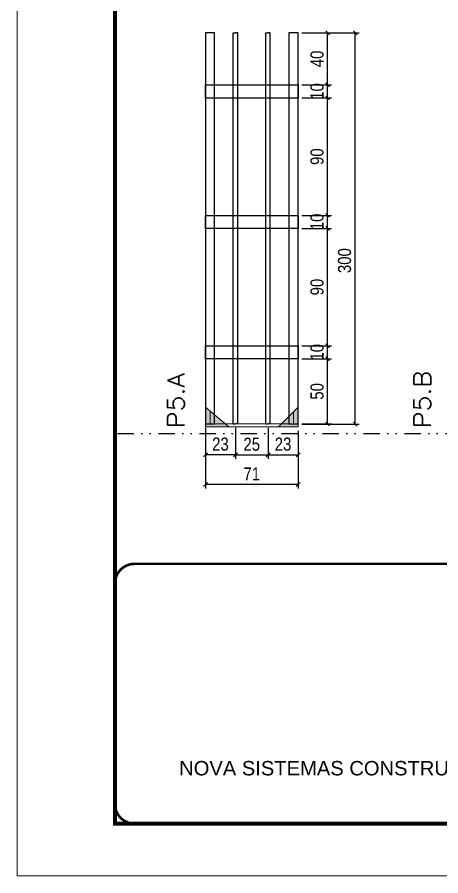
# Model space of a CAD drawing. Extents: x 14400 to 27878, y -21631 to 6985.
# Drawn here: x 15998 to 16323, y -7848 to -7190 of the extents above; entities that cross this region are included whole.
import ezdxf

# ---------------------------------------------------------------- set-up
doc = ezdxf.new("R2010")
doc.units = 0
for name, pattern in [('CONTINUO', [0]), ('DASHED', [0.75, 0.5, -0.25]), ('DIVIDE2', [0.625, 0.25, -0.125, 0, -0.125, 0, -0.125]), ('HIDDEN', [0.375, 0.25, -0.125])]:
    doc.linetypes.add(name, pattern=pattern)
for name, color, linetype in [('COTA', 241, 'Continuous'), ('Nível', 160, 'Continuous'), ('SARR_2.2x10', 60, 'Continuous'), ('SARR_3.5x7', 81, 'Continuous'), ('SARR_7x7', 40, 'Continuous')]:
    doc.layers.add(name, color=color, linetype=linetype)
for name, color, linetype, lineweight in [('Folhas', 255, 'Continuous', 9), ('Madeira', 126, 'Continuous', 18), ('Sarr 2.2x7', 40, 'Continuous', 9), ('SARRAFO DE PRESSAO', 251, 'DASHED', 9), ('Texto Seção', 7, 'Continuous', 15)]:
    doc.layers.add(name, color=color, linetype=linetype, lineweight=lineweight)
doc.styles.add('ARIAL', font='arial.ttf')
doc.styles.add('COTA TECNICA', font='techl___.ttf', dxfattribs={"height": 10})
doc.styles.add('REGUA-120', font='ROMANS.shx', dxfattribs={"height": 15})
doc.dimstyles.new('PAINEL', dxfattribs={"dimtxt": 10, "dimasz": 3, "dimexe": 3, "dimexo": 3, "dimgap": 3, "dimtad": 1, "dimdec": 1, "dimzin": 12, "dimdsep": 46, "dimtxsty": 'COTA TECNICA', "dimblk1": 'OBLIQUE', "dimblk2": 'OBLIQUE', "dimsah": 1, "dimcen": 0.9, "dimclrd": 4, "dimclre": 4, "dimclrt": 240, "dimadec": 1, "dimazin": 3, "dimtfac": 1, "dimtdec": 1, "dimtmove": 0, "dimatfit": 3, "dimfxl": 1, "dimtolj": 1, "dimtzin": 12, "dimarcsym": 0})

# ---------------------------------------------------------------- blocks, each defined once
blk = doc.blocks.new('9999999999')
at = {"color": 30, "linetype": 'CONTINUO', "const_width": 2}
blk.add_lwpolyline([(99583.98, 34230.21), (99583.98, 34414.45, 0.414214), (99568.98, 34429.45), (98228.98, 34429.45, 0.414214), (98213.98, 34414.45), (98213.98, 34245.21, 0.414214), (98228.98, 34230.21), (99583.98, 34230.21)], format="xyb", dxfattribs=at)
at = {"layer": 'Folhas'}
blk.add_lwpolyline([(98138.98, 34190.21), (99623.98, 34190.21), (99623.98, 35240.21), (98138.98, 35240.21)], close=True, dxfattribs=at)
at = {"layer": 'Folhas', "color": 30, "const_width": 3}
blk.add_lwpolyline([(98213.98, 34230.21), (99583.98, 34230.21), (99583.98, 35200.21), (98213.98, 35200.21)], close=True, dxfattribs=at)
at = {"color": 7, "linetype": 'Continuous', "ltscale": 5, "style": 'ARIAL'}
blk.add_text('NOVA SISTEMAS CONSTRUTIVOS', height=11.0592, dxfattribs=at).set_placement((98263.19, 34267.21))
blk = doc.blocks.new('_Oblique')
at = {"color": 0, "linetype": 'ByBlock', "lineweight": -2}
blk.add_line((-0.5, -0.5), (0.5, 0.5), dxfattribs=at)
blk = doc.blocks.new('*D3861')
at = {"layer": 'COTA', "color": 4, "lineweight": -2, "transparency": 16777216}
for p, q in [((16142.84, -7504.69), (16142.84, -7528.39)), ((16165.84, -7504.69), (16165.84, -7528.39)), ((16165.84, -7525.39), (16142.84, -7525.39))]:
    blk.add_line(p, q, dxfattribs=at)
at = {"layer": 'Defpoints', "color": 0, "transparency": 16777216}
for p in [(16142.84, -7501.69), (16165.84, -7501.69), (16142.84, -7525.39)]:
    blk.add_point(p, dxfattribs=at)
at = {"layer": 'COTA', "color": 4, "lineweight": -2, "transparency": 16777216, "xscale": 3, "yscale": 3, "zscale": 3, "rotation": 180}
blk.add_blockref('_Oblique', (16142.84, -7525.39), dxfattribs=at)
at = {"layer": 'COTA', "color": 4, "lineweight": -2, "transparency": 16777216, "xscale": 3, "yscale": 3, "zscale": 3}
blk.add_blockref('_Oblique', (16165.84, -7525.39), dxfattribs=at)
at = {"layer": 'COTA', "color": 240, "transparency": 16777216, "insert": (16154.34, -7517.17), "char_height": 10, "attachment_point": 5, "style": 'COTA TECNICA'}
blk.add_mtext('\\A1;23', dxfattribs=at)
blk = doc.blocks.new('*D3862')
at = {"layer": 'COTA', "color": 4, "lineweight": -2, "transparency": 16777216}
for p, q in [((16190.84, -7504.69), (16190.84, -7528.39)), ((16213.84, -7506.89), (16213.84, -7528.39)), ((16190.84, -7525.39), (16213.84, -7525.39))]:
    blk.add_line(p, q, dxfattribs=at)
at = {"layer": 'Defpoints', "color": 0, "transparency": 16777216}
for p in [(16190.84, -7501.69), (16213.84, -7503.89), (16213.84, -7525.39)]:
    blk.add_point(p, dxfattribs=at)
at = {"layer": 'COTA', "color": 4, "lineweight": -2, "transparency": 16777216, "xscale": 3, "yscale": 3, "zscale": 3, "rotation": 180}
blk.add_blockref('_Oblique', (16190.84, -7525.39), dxfattribs=at)
at = {"layer": 'COTA', "color": 4, "lineweight": -2, "transparency": 16777216, "xscale": 3, "yscale": 3, "zscale": 3}
blk.add_blockref('_Oblique', (16213.84, -7525.39), dxfattribs=at)
at = {"layer": 'COTA', "color": 240, "transparency": 16777216, "insert": (16202.34, -7517.17), "char_height": 10, "attachment_point": 5, "style": 'COTA TECNICA'}
blk.add_mtext('\\A1;23', dxfattribs=at)
blk = doc.blocks.new('*D3863')
at = {"layer": 'COTA', "color": 4, "lineweight": -2, "transparency": 16777216}
for p, q in [((16165.84, -7504.69), (16165.84, -7528.39)), ((16190.84, -7504.69), (16190.84, -7528.39)), ((16165.84, -7525.39), (16190.84, -7525.39))]:
    blk.add_line(p, q, dxfattribs=at)
at = {"layer": 'Defpoints', "color": 0, "transparency": 16777216}
for p in [(16165.84, -7501.69), (16190.84, -7501.69), (16190.84, -7525.39)]:
    blk.add_point(p, dxfattribs=at)
at = {"layer": 'COTA', "color": 4, "lineweight": -2, "transparency": 16777216, "xscale": 3, "yscale": 3, "zscale": 3, "rotation": 180}
blk.add_blockref('_Oblique', (16165.84, -7525.39), dxfattribs=at)
at = {"layer": 'COTA', "color": 4, "lineweight": -2, "transparency": 16777216, "xscale": 3, "yscale": 3, "zscale": 3}
blk.add_blockref('_Oblique', (16190.84, -7525.39), dxfattribs=at)
at = {"layer": 'COTA', "color": 240, "transparency": 16777216, "insert": (16178.34, -7517.28), "char_height": 10, "attachment_point": 5, "style": 'COTA TECNICA'}
blk.add_mtext('\\A1;25', dxfattribs=at)
blk = doc.blocks.new('*D3864')
at = {"layer": 'COTA', "color": 4, "lineweight": -2, "transparency": 16777216}
for p, q in [((16142.84, -7506.89), (16142.84, -7551.07)), ((16213.84, -7506.89), (16213.84, -7551.07)), ((16213.84, -7548.07), (16142.84, -7548.07))]:
    blk.add_line(p, q, dxfattribs=at)
at = {"layer": 'Defpoints', "color": 0, "transparency": 16777216}
for p in [(16142.84, -7503.89), (16213.84, -7503.89), (16142.84, -7548.07)]:
    blk.add_point(p, dxfattribs=at)
at = {"layer": 'COTA', "color": 4, "lineweight": -2, "transparency": 16777216, "xscale": 3, "yscale": 3, "zscale": 3, "rotation": 180}
blk.add_blockref('_Oblique', (16142.84, -7548.07), dxfattribs=at)
at = {"layer": 'COTA', "color": 4, "lineweight": -2, "transparency": 16777216, "xscale": 3, "yscale": 3, "zscale": 3}
blk.add_blockref('_Oblique', (16213.84, -7548.07), dxfattribs=at)
at = {"layer": 'COTA', "color": 240, "transparency": 16777216, "insert": (16178.34, -7540), "char_height": 10, "attachment_point": 5, "style": 'COTA TECNICA'}
blk.add_mtext('\\A1;71', dxfattribs=at)
blk = doc.blocks.new('*D3856')
at = {"layer": 'COTA', "color": 4, "lineweight": -2, "transparency": 16777216}
for p, q in [((16216.84, -7451.69), (16239.54, -7451.69)), ((16236.54, -7501.69), (16236.54, -7451.69)), ((16216.84, -7501.69), (16239.54, -7501.69))]:
    blk.add_line(p, q, dxfattribs=at)
at = {"layer": 'Defpoints', "color": 0, "transparency": 16777216}
for p in [(16213.84, -7451.69), (16236.54, -7451.69), (16213.84, -7501.69)]:
    blk.add_point(p, dxfattribs=at)
at = {"layer": 'COTA', "color": 4, "lineweight": -2, "transparency": 16777216, "xscale": 3, "yscale": 3, "zscale": 3}
for p, rotation in [((16236.54, -7451.69), 90), ((16236.54, -7501.69), 270)]:
    blk.add_blockref('_Oblique', p, dxfattribs=dict(at, rotation=rotation))
at = {"layer": 'COTA', "color": 240, "transparency": 16777216, "insert": (16228.43, -7476.69), "char_height": 10, "attachment_point": 5, "rotation": 90, "style": 'COTA TECNICA'}
blk.add_mtext('\\A1;50', dxfattribs=at)
blk = doc.blocks.new('*D3857')
at = {"layer": 'COTA', "color": 4, "lineweight": -2, "transparency": 16777216}
for p, q in [((16216.84, -7441.69), (16239.54, -7441.69)), ((16236.54, -7451.69), (16236.54, -7441.69)), ((16216.84, -7451.69), (16239.54, -7451.69))]:
    blk.add_line(p, q, dxfattribs=at)
at = {"layer": 'Defpoints', "color": 0, "transparency": 16777216}
for p in [(16213.84, -7441.69), (16236.54, -7441.69), (16213.84, -7451.69)]:
    blk.add_point(p, dxfattribs=at)
at = {"layer": 'COTA', "color": 4, "lineweight": -2, "transparency": 16777216, "xscale": 3, "yscale": 3, "zscale": 3}
for p, rotation in [((16236.54, -7441.69), 90), ((16236.54, -7451.69), 270)]:
    blk.add_blockref('_Oblique', p, dxfattribs=dict(at, rotation=rotation))
at = {"layer": 'COTA', "color": 240, "transparency": 16777216, "insert": (16228.44, -7446.69), "char_height": 10, "attachment_point": 5, "rotation": 90, "style": 'COTA TECNICA'}
blk.add_mtext('\\A1;10', dxfattribs=at)
blk = doc.blocks.new('*D3858')
at = {"layer": 'COTA', "color": 4, "lineweight": -2, "transparency": 16777216}
for p, q in [((16216.84, -7351.69), (16239.54, -7351.69)), ((16236.54, -7441.69), (16236.54, -7351.69)), ((16216.84, -7441.69), (16239.54, -7441.69))]:
    blk.add_line(p, q, dxfattribs=at)
at = {"layer": 'Defpoints', "color": 0, "transparency": 16777216}
for p in [(16213.84, -7351.69), (16236.54, -7351.69), (16213.84, -7441.69)]:
    blk.add_point(p, dxfattribs=at)
at = {"layer": 'COTA', "color": 4, "lineweight": -2, "transparency": 16777216, "xscale": 3, "yscale": 3, "zscale": 3}
for p, rotation in [((16236.54, -7351.69), 90), ((16236.54, -7441.69), 270)]:
    blk.add_blockref('_Oblique', p, dxfattribs=dict(at, rotation=rotation))
at = {"layer": 'COTA', "color": 240, "transparency": 16777216, "insert": (16228.41, -7396.69), "char_height": 10, "attachment_point": 5, "rotation": 90, "style": 'COTA TECNICA'}
blk.add_mtext('\\A1;90', dxfattribs=at)
blk = doc.blocks.new('*D3859')
at = {"layer": 'COTA', "color": 4, "lineweight": -2, "transparency": 16777216}
for p, q in [((16216.84, -7341.69), (16239.54, -7341.69)), ((16236.54, -7351.69), (16236.54, -7341.69)), ((16216.84, -7351.69), (16239.54, -7351.69))]:
    blk.add_line(p, q, dxfattribs=at)
at = {"layer": 'Defpoints', "color": 0, "transparency": 16777216}
for p in [(16213.84, -7341.69), (16236.54, -7341.69), (16213.84, -7351.69)]:
    blk.add_point(p, dxfattribs=at)
at = {"layer": 'COTA', "color": 4, "lineweight": -2, "transparency": 16777216, "xscale": 3, "yscale": 3, "zscale": 3}
for p, rotation in [((16236.54, -7341.69), 90), ((16236.54, -7351.69), 270)]:
    blk.add_blockref('_Oblique', p, dxfattribs=dict(at, rotation=rotation))
at = {"layer": 'COTA', "color": 240, "transparency": 16777216, "insert": (16228.44, -7346.69), "char_height": 10, "attachment_point": 5, "rotation": 90, "style": 'COTA TECNICA'}
blk.add_mtext('\\A1;10', dxfattribs=at)
blk = doc.blocks.new('*D3860')
at = {"layer": 'COTA', "color": 4, "lineweight": -2, "transparency": 16777216}
for p, q in [((16216.84, -7201.72), (16260.76, -7201.72)), ((16257.76, -7501.73), (16257.76, -7201.72)), ((16216.84, -7501.73), (16260.76, -7501.73))]:
    blk.add_line(p, q, dxfattribs=at)
at = {"layer": 'Defpoints', "color": 0, "transparency": 16777216}
for p in [(16213.84, -7201.72), (16257.76, -7201.72), (16213.84, -7501.73)]:
    blk.add_point(p, dxfattribs=at)
at = {"layer": 'COTA', "color": 4, "lineweight": -2, "transparency": 16777216, "xscale": 3, "yscale": 3, "zscale": 3}
for p, rotation in [((16257.76, -7201.72), 90), ((16257.76, -7501.73), 270)]:
    blk.add_blockref('_Oblique', p, dxfattribs=dict(at, rotation=rotation))
at = {"layer": 'COTA', "color": 240, "transparency": 16777216, "insert": (16249.54, -7376.42), "char_height": 10, "attachment_point": 5, "rotation": 90, "style": 'COTA TECNICA'}
blk.add_mtext('\\A1;300', dxfattribs=at)
blk = doc.blocks.new('*D3874')
at = {"layer": 'COTA', "color": 4, "lineweight": -2, "transparency": 16777216}
for p, q in [((16216.84, -7251.69), (16239.54, -7251.69)), ((16236.54, -7341.69), (16236.54, -7251.69)), ((16216.84, -7341.69), (16239.54, -7341.69))]:
    blk.add_line(p, q, dxfattribs=at)
at = {"layer": 'Defpoints', "color": 0, "transparency": 16777216}
for p in [(16213.84, -7251.69), (16236.54, -7251.69), (16213.84, -7341.69)]:
    blk.add_point(p, dxfattribs=at)
at = {"layer": 'COTA', "color": 4, "lineweight": -2, "transparency": 16777216, "xscale": 3, "yscale": 3, "zscale": 3}
for p, rotation in [((16236.54, -7251.69), 90), ((16236.54, -7341.69), 270)]:
    blk.add_blockref('_Oblique', p, dxfattribs=dict(at, rotation=rotation))
at = {"layer": 'COTA', "color": 240, "transparency": 16777216, "insert": (16228.41, -7296.69), "char_height": 10, "attachment_point": 5, "rotation": 90, "style": 'COTA TECNICA'}
blk.add_mtext('\\A1;90', dxfattribs=at)
blk = doc.blocks.new('*D3875')
at = {"layer": 'COTA', "color": 4, "lineweight": -2, "transparency": 16777216}
for p, q in [((16216.84, -7241.69), (16239.54, -7241.69)), ((16236.54, -7251.69), (16236.54, -7241.69)), ((16216.84, -7251.69), (16239.54, -7251.69))]:
    blk.add_line(p, q, dxfattribs=at)
at = {"layer": 'Defpoints', "color": 0, "transparency": 16777216}
for p in [(16213.84, -7241.69), (16236.54, -7241.69), (16213.84, -7251.69)]:
    blk.add_point(p, dxfattribs=at)
at = {"layer": 'COTA', "color": 4, "lineweight": -2, "transparency": 16777216, "xscale": 3, "yscale": 3, "zscale": 3}
for p, rotation in [((16236.54, -7241.69), 90), ((16236.54, -7251.69), 270)]:
    blk.add_blockref('_Oblique', p, dxfattribs=dict(at, rotation=rotation))
at = {"layer": 'COTA', "color": 240, "transparency": 16777216, "insert": (16228.44, -7246.69), "char_height": 10, "attachment_point": 5, "rotation": 90, "style": 'COTA TECNICA'}
blk.add_mtext('\\A1;10', dxfattribs=at)
blk = doc.blocks.new('*D3879')
at = {"layer": 'COTA', "color": 4, "lineweight": -2, "transparency": 16777216}
for p, q in [((16216.84, -7201.73), (16239.54, -7201.73)), ((16236.54, -7241.73), (16236.54, -7201.73)), ((16216.84, -7241.73), (16239.54, -7241.73))]:
    blk.add_line(p, q, dxfattribs=at)
at = {"layer": 'Defpoints', "color": 0, "transparency": 16777216}
for p in [(16213.84, -7201.73), (16236.54, -7201.73), (16213.84, -7241.73)]:
    blk.add_point(p, dxfattribs=at)
at = {"layer": 'COTA', "color": 4, "lineweight": -2, "transparency": 16777216, "xscale": 3, "yscale": 3, "zscale": 3}
for p, rotation in [((16236.54, -7201.73), 90), ((16236.54, -7241.73), 270)]:
    blk.add_blockref('_Oblique', p, dxfattribs=dict(at, rotation=rotation))
at = {"layer": 'COTA', "color": 240, "transparency": 16777216, "insert": (16228.44, -7221.73), "char_height": 10, "attachment_point": 5, "rotation": 90, "style": 'COTA TECNICA'}
blk.add_mtext('\\A1;40', dxfattribs=at)

msp = doc.modelspace()

# ---------------------------------------------------------------- hatches: boundary and pattern name
at = {"layer": 'Madeira'}
h = msp.add_hatch(color=252, dxfattribs=at)
h.dxf.hatch_style = 2
h.paths.add_polyline_path([(16142.84, -7488.89), (16142.84, -7503.89), (16160.84, -7503.89)])
h = msp.add_hatch(color=252, dxfattribs=at)
h.dxf.hatch_style = 2
h.paths.add_polyline_path([(16213.84, -7488.89), (16213.84, -7503.89), (16198.84, -7503.89)])

# ---------------------------------------------------------------- linework, layer by layer
at = {"layer": 'Madeira', "color": 1, "linetype": 'HIDDEN'}
for p, q in [((16146.34, -7492.39), (16146.34, -7501.69)), ((16146.34, -7492.39), (16146.34, -7501.69)), ((16210.34, -7492.39), (16210.34, -7501.69)), ((16210.34, -7492.39), (16210.34, -7501.69)), ((16149.84, -7495.89), (16149.84, -7501.69)), ((16152.67, -7501.69), (16142.84, -7501.69)), ((16152.67, -7501.69), (16142.84, -7501.69)), ((16158.64, -7501.69), (16142.84, -7501.69)), ((16201.04, -7501.69), (16213.84, -7501.69)), ((16204.01, -7501.69), (16213.84, -7501.69)), ((16204.01, -7501.69), (16213.84, -7501.69))]:
    msp.add_line(p, q, dxfattribs=at)
at = {"layer": 'Madeira'}
msp.add_line((16142.84, -7501.69), (16142.84, -7503.89), dxfattribs=at)
msp.add_line((16142.84, -7501.69), (16142.84, -7503.89), dxfattribs=at)
msp.add_line((16142.84, -7501.69), (16142.84, -7503.89), dxfattribs=at)
at = {"layer": 'Madeira', "color": 0}
for points in [[(16142.84, -7488.89), (16142.84, -7503.89), (16160.84, -7503.89), (16142.84, -7488.89)], [(16213.84, -7488.89), (16213.84, -7503.89), (16198.84, -7503.89), (16213.84, -7488.89)]]:
    msp.add_lwpolyline(points, dxfattribs=at)
at = {"layer": 'Nível', "color": 4, "linetype": 'DIVIDE2', "ltscale": 50}
msp.add_line((16075.34, -7508.89), (17445.34, -7508.89), dxfattribs=at)
at = {"layer": 'Sarr 2.2x7'}
msp.add_lwpolyline([(16213.84, -7501.69), (16142.84, -7501.69), (16142.84, -7503.89), (16213.84, -7503.89)], close=True, dxfattribs=at)
at = {"layer": 'SARR_2.2x10'}
for points in [[(16142.84, -7241.73), (16213.84, -7241.73), (16213.84, -7251.73), (16142.84, -7251.73)], [(16142.84, -7341.73), (16213.84, -7341.73), (16213.84, -7351.73), (16142.84, -7351.73)], [(16142.84, -7441.73), (16213.84, -7441.73), (16213.84, -7451.73), (16142.84, -7451.73)]]:
    msp.add_lwpolyline(points, close=True, dxfattribs=at)
at = {"layer": 'SARR_3.5x7'}
for p, q in [((16164.09, -7501.69), (16164.09, -7201.73)), ((16164.09, -7201.73), (16165.84, -7201.73)), ((16167.59, -7201.73), (16165.84, -7201.73)), ((16167.59, -7501.69), (16167.59, -7201.73)), ((16189.09, -7501.69), (16189.09, -7201.73)), ((16189.09, -7201.73), (16190.84, -7201.73)), ((16192.59, -7201.73), (16190.84, -7201.73)), ((16192.59, -7501.69), (16192.59, -7201.73)), ((16164.09, -7501.69), (16165.84, -7501.69)), ((16167.59, -7501.69), (16165.84, -7501.69)), ((16189.09, -7501.69), (16190.84, -7501.69)), ((16192.59, -7501.69), (16190.84, -7501.69))]:
    msp.add_line(p, q, dxfattribs=at)
at = {"layer": 'SARR_7x7'}
for points in [[(16142.84, -7501.69), (16149.84, -7501.69), (16149.84, -7201.73), (16142.84, -7201.73)], [(16206.84, -7501.69), (16213.84, -7501.69), (16213.84, -7201.73), (16206.84, -7201.73)]]:
    msp.add_lwpolyline(points, close=True, dxfattribs=at)

# ---------------------------------------------------------------- block references
at = {"layer": 'SARRAFO DE PRESSAO', "color": 6, "linetype": 'ByBlock'}
msp.add_blockref('9999999999', (-82140.51, -42038.38), dxfattribs=at)

# ---------------------------------------------------------------- texts
at = {"layer": 'Texto Seção', "style": 'REGUA-120', "width": 1.1}
for s, p in [('P5.A', (16126.7, -7505)), ('P5.B', (16315.57, -7505))]:
    msp.add_text(s, height=13, rotation=90, dxfattribs=at).set_placement(p)

# ---------------------------------------------------------------- dimensions: what is measured, and where the dimension line sits
at = {"layer": 'COTA'}
for base, p1, p2, picture, middle in [((16257.76, -7201.72), (16213.84, -7501.73), (16213.84, -7201.72), '*D3860', (16257.76, -7376.42)), ((16236.54, -7241.69), (16213.84, -7251.69), (16213.84, -7241.69), '*D3875', (16236.54, -7246.69)), ((16236.54, -7341.69), (16213.84, -7351.69), (16213.84, -7341.69), '*D3859', (16236.54, -7346.69)), ((16236.54, -7441.69), (16213.84, -7451.69), (16213.84, -7441.69), '*D3857', (16236.54, -7446.69))]:
    dim = msp.add_linear_dim(base=base, p1=p1, p2=p2, angle=90, dimstyle='PAINEL', override={"dimtmove": 1}, dxfattribs=at)
    dim.commit()
    dim.dimension.update_dxf_attribs({"geometry": picture, "text_midpoint": middle, "dimtype": 160})
dim = msp.add_linear_dim(base=(16236.54, -7201.73), p1=(16213.84, -7241.73), p2=(16213.84, -7201.73), angle=90, dimstyle='PAINEL', dxfattribs=at)
dim.commit()
dim.dimension.update_dxf_attribs({"geometry": '*D3879', "text_midpoint": (16228.44, -7221.73)})
for base, p1, p2, angle, picture, middle in [((16236.54, -7251.69), (16213.84, -7341.69), (16213.84, -7251.69), 90, '*D3874', (16228.41, -7296.69)), ((16236.54, -7351.69), (16213.84, -7441.69), (16213.84, -7351.69), 90, '*D3858', (16228.41, -7396.69)), ((16236.54, -7451.69), (16213.84, -7501.69), (16213.84, -7451.69), 90, '*D3856', (16228.43, -7476.69)), ((16142.84, -7525.39), (16165.84, -7501.69), (16142.84, -7501.69), 180, '*D3861', (16154.34, -7517.17))]:
    dim = msp.add_linear_dim(base=base, p1=p1, p2=p2, angle=angle, dimstyle='PAINEL', override={"dimtmove": 1}, dxfattribs=at)
    dim.commit()
    dim.dimension.update_dxf_attribs({"geometry": picture, "text_midpoint": middle})
dim = msp.add_linear_dim(base=(16142.84, -7548.07), p1=(16213.84, -7503.89), p2=(16142.84, -7503.89), dimstyle='PAINEL', dxfattribs=at)
dim.commit()
dim.dimension.update_dxf_attribs({"geometry": '*D3864', "text_midpoint": (16178.34, -7540)})
dim = msp.add_linear_dim(base=(16190.84, -7525.39), p1=(16165.84, -7501.69), p2=(16190.84, -7501.69), dimstyle='PAINEL', override={"dimtmove": 1}, dxfattribs=at)
dim.commit()
dim.dimension.update_dxf_attribs({"geometry": '*D3863', "text_midpoint": (16178.34, -7517.28)})
dim = msp.add_linear_dim(base=(16213.84, -7525.39), p1=(16190.84, -7501.69), p2=(16213.84, -7503.89), dimstyle='PAINEL', override={"dimtmove": 1}, dxfattribs=at)
dim.commit()
dim.dimension.update_dxf_attribs({"geometry": '*D3862', "text_midpoint": (16202.34, -7525.39), "dimtype": 160})

doc.saveas('drawing.dxf')
